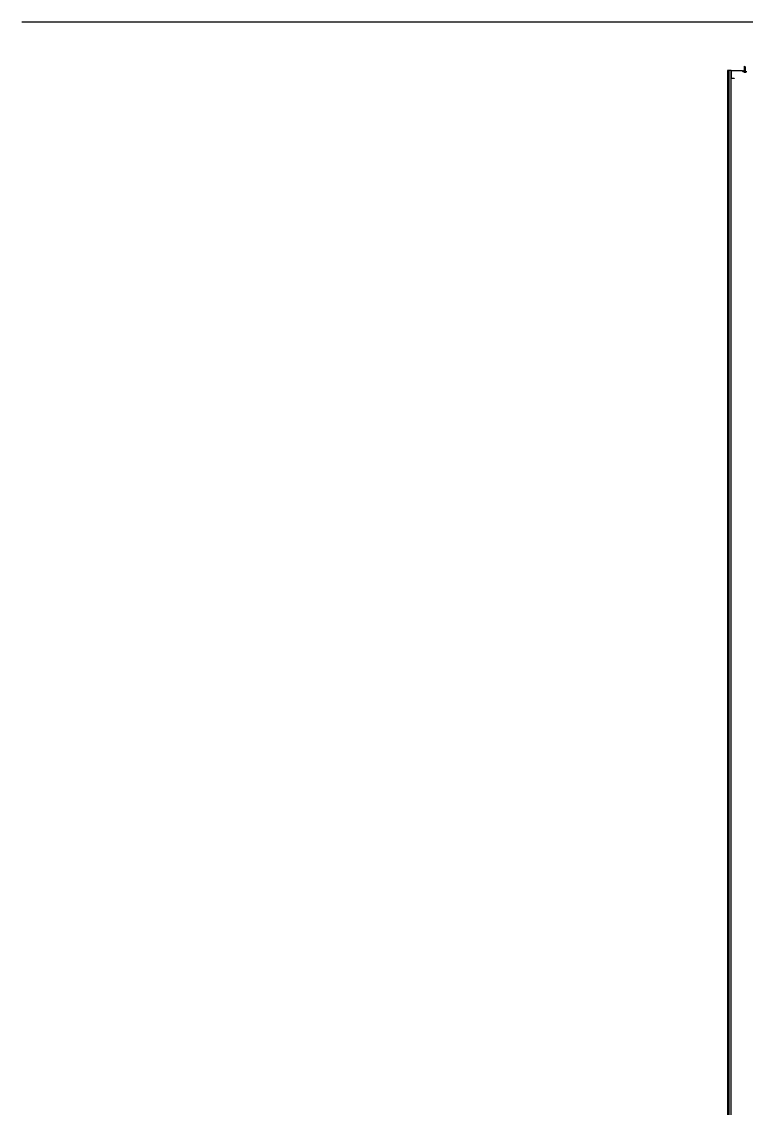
# Model space of a CAD drawing. Header units: millimetres. Extents: x 19868 to 801382, y -4805 to 85279.
# Drawn here: x 538488 to 542646, y 37442 to 43679 of the extents above; entities that cross this region are included whole.
import ezdxf

# ---------------------------------------------------------------- set-up
doc = ezdxf.new("R2010")
doc.units = ezdxf.units.MM
doc.header["$LTSCALE"] = 250
for name, color, linetype in [('8입면선', 8, 'Continuous'), ('A-FIN', 6, 'Continuous'), ('A-WALL-D', 7, 'Continuous'), ('GAGAM-DT', 7, 'Continuous'), ('입면', 7, 'Continuous')]:
    doc.layers.add(name, color=color, linetype=linetype)

# ---------------------------------------------------------------- blocks, each defined once
blk = doc.blocks.new('*U116')
at = {"layer": '8입면선', "color": 8}
blk.add_line((3316397.6, 472011.4), (3316397.6, 480381.4), dxfattribs=at)
at = {"layer": 'A-WALL-D'}
for p, q in [((3316387.6, 480381.4), (3316387.6, 472011.4)), ((3316407.6, 480381.4), (3316387.6, 480381.4)), ((3316407.6, 472021.4), (3316407.6, 480381.4))]:
    blk.add_line(p, q, dxfattribs=at)
at = {"layer": 'GAGAM-DT', "color": 8}
for p, q in [((3316492.7, 480375.6), (3316482.8, 480375.6)), ((3316482.8, 480375.6), (3316482.8, 480372.1)), ((3316491.2, 480370.6), (3316484.3, 480370.6)), ((3316485.3, 480375.6), (3316485.3, 480407)), ((3316490.3, 480401.5), (3316485.3, 480407)), ((3316485.3, 480375.6), (3316485.3, 480370.6)), ((3316490.3, 480375.6), (3316490.3, 480401.5)), ((3316490.3, 480375.6), (3316490.3, 480370.6)), ((3316492.7, 480375.6), (3316492.7, 480372.1))]:
    blk.add_line(p, q, dxfattribs=at)
for centre, start, end in [((3316484.3, 480372.1), 180, 270), ((3316491.2, 480372.1), 270, 0)]:
    blk.add_arc(centre, 1.51, start, end, dxfattribs=at)
at = {"layer": '입면', "color": 6}
for p, q in [((3316407.6, 480336.4), (3316407.6, 480381.4)), ((3316407.6, 480381.4), (3316472.9, 480381.4)), ((3316472.4, 480380.2), (3316408.8, 480380.2)), ((3316408.8, 480380.2), (3316408.8, 480337.6)), ((3316477.4, 480374.4), (3316472.4, 480380.2)), ((3316472.9, 480381.4), (3316477.9, 480375.6)), ((3316497.8, 480374.4), (3316477.4, 480374.4)), ((3316477.9, 480375.6), (3316497.3, 480375.6)), ((3316425.4, 480336.4), (3316407.6, 480336.4)), ((3316408.8, 480337.6), (3316425.4, 480337.6)), ((3316425.4, 480337.6), (3316425.4, 480336.4))]:
    blk.add_line(p, q, dxfattribs=at)

msp = doc.modelspace()

# ---------------------------------------------------------------- linework, layer by layer
at = {"layer": 'A-FIN'}
msp.add_line((538488.2, 43678.9), (545238.2, 43678.9), dxfattribs=at)

# ---------------------------------------------------------------- block references
at = {"layer": 'A-WALL-D'}
msp.add_blockref('*U116', (-2773849.4, -436982.5), dxfattribs=at)

doc.saveas('drawing.dxf')
